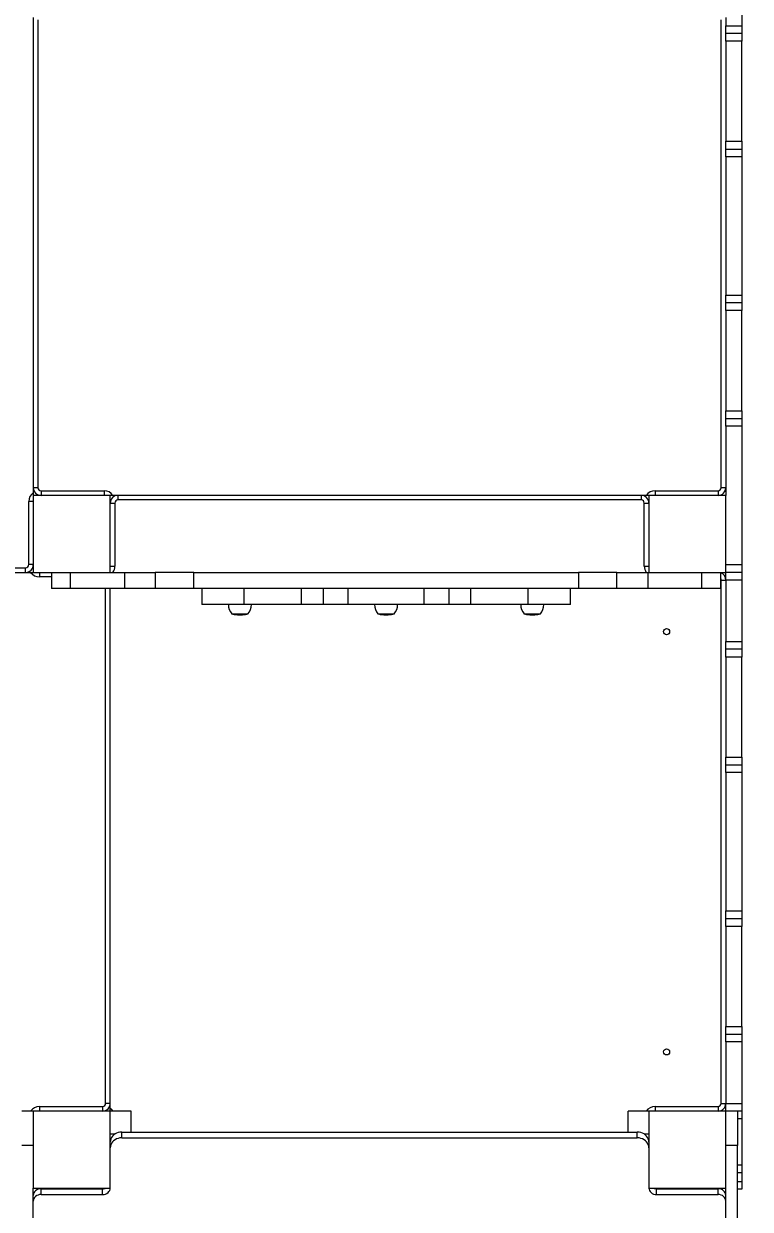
# Model space of a CAD drawing. Header units: millimetres. Extents: x -6328 to 5334, y -5037 to 4112.
# Drawn here: x 421 to 1365, y -1223 to 317 of the extents above; entities that cross this region are included whole.
import ezdxf

# ---------------------------------------------------------------- set-up
doc = ezdxf.new("R2010")
doc.units = ezdxf.units.MM
for name, color, linetype in [('DIKOM_ОБЪЕКТ', 7, 'Continuous'), ('DIKOM_РАЗМЕР_ЗОНА', 7, 'Continuous'), ('DIKOM_РАЗМЕР_ОБЪЕКТА', 7, 'Continuous')]:
    doc.layers.add(name, color=color, linetype=linetype)
doc.styles.add('style1', font='arial.ttf', dxfattribs={"width": 0.8})
doc.dimstyles.new('1-50', dxfattribs={"dimtxt": 300, "dimasz": 200, "dimexe": 100, "dimexo": 0, "dimgap": 100, "dimtad": 1, "dimtxsty": 'style1', "dimcen": 200, "dimclrd": 7, "dimclre": 7, "dimclrt": 7, "dimadec": 1, "dimazin": 2, "dimtfac": 1, "dimtmove": 0, "dimatfit": 2, "dimfxl": 0, "dimlwd": 25, "dimlwe": 18, "dimarcsym": 0})

# ---------------------------------------------------------------- blocks, each defined once
blk = doc.blocks.new('*D0')
at = {"layer": 'Defpoints', "color": 0, "transparency": 16777216}
for p in [(-3539.4, 760.3), (3333.5, 448.1), (3333.5, -4437.1)]:
    blk.add_point(p, dxfattribs=at)
at = {"layer": 'DIKOM_РАЗМЕР_ОБЪЕКТА', "color": 7, "lineweight": 18, "transparency": 16777216}
for p, q in [((-3539.4, 760.3), (-3539.4, -4537.1)), ((3333.5, 448.1), (3333.5, -4537.1))]:
    blk.add_line(p, q, dxfattribs=at)
at = {"layer": 'DIKOM_РАЗМЕР_ОБЪЕКТА', "color": 7, "lineweight": 25, "transparency": 16777216}
blk.add_line((-3339.4, -4437.1), (3133.5, -4437.1), dxfattribs=at)
at = {"layer": 'DIKOM_РАЗМЕР_ОБЪЕКТА', "color": 7, "transparency": 16777216}
for points in [[(-3339.4, -4403.8), (-3339.4, -4470.4), (-3539.4, -4437.1)], [(3133.5, -4403.8), (3133.5, -4470.4), (3333.5, -4437.1)]]:
    blk.add_solid(points, dxfattribs=at)
at = {"layer": 'DIKOM_РАЗМЕР_ОБЪЕКТА', "color": 7, "transparency": 16777216, "insert": (-103, -4183.9), "char_height": 300, "attachment_point": 5, "style": 'style1'}
blk.add_mtext('6900', dxfattribs=at)
blk = doc.blocks.new('*D1')
at = {"layer": 'Defpoints', "color": 0, "transparency": 16777216}
for p in [(-5040.9, 625.7), (5333.5, 448.1), (5333.5, -4936.8)]:
    blk.add_point(p, dxfattribs=at)
at = {"layer": 'DIKOM_РАЗМЕР_ЗОНА', "color": 7, "lineweight": 18, "transparency": 16777216}
for p, q in [((-5040.9, 625.7), (-5040.9, -5036.8)), ((5333.5, 448.1), (5333.5, -5036.8))]:
    blk.add_line(p, q, dxfattribs=at)
at = {"layer": 'DIKOM_РАЗМЕР_ЗОНА', "color": 7, "lineweight": 25, "transparency": 16777216}
blk.add_line((-4840.9, -4936.8), (5133.5, -4936.8), dxfattribs=at)
at = {"layer": 'DIKOM_РАЗМЕР_ЗОНА', "color": 7, "transparency": 16777216}
for points in [[(-4840.9, -4903.4), (-4840.9, -4970.1), (-5040.9, -4936.8)], [(5133.5, -4903.4), (5133.5, -4970.1), (5333.5, -4936.8)]]:
    blk.add_solid(points, dxfattribs=at)
at = {"layer": 'DIKOM_РАЗМЕР_ЗОНА', "color": 7, "transparency": 16777216, "insert": (-104.7, -4683.6), "char_height": 300, "attachment_point": 5, "style": 'style1'}
blk.add_mtext('10400', dxfattribs=at)
blk = doc.blocks.new('*D2')
at = {"layer": 'Defpoints', "color": 0, "transparency": 16777216}
for p in [(-5303.8, 2121.4), (-1621.1, 2121.4), (560.3, -2395.6)]:
    blk.add_point(p, dxfattribs=at)
at = {"layer": 'DIKOM_РАЗМЕР_ОБЪЕКТА', "color": 7, "lineweight": 18, "transparency": 16777216}
for p, q in [((-1621.1, 2121.4), (-5403.8, 2121.4)), ((560.3, -2395.6), (-5403.8, -2395.6))]:
    blk.add_line(p, q, dxfattribs=at)
at = {"layer": 'DIKOM_РАЗМЕР_ОБЪЕКТА', "color": 7, "lineweight": 25, "transparency": 16777216}
blk.add_line((-5303.8, -2195.6), (-5303.8, 1921.4), dxfattribs=at)
at = {"layer": 'DIKOM_РАЗМЕР_ОБЪЕКТА', "color": 7, "transparency": 16777216}
for points in [[(-5337.1, 1921.4), (-5270.4, 1921.4), (-5303.8, 2121.4)], [(-5337.1, -2195.6), (-5270.4, -2195.6), (-5303.8, -2395.6)]]:
    blk.add_solid(points, dxfattribs=at)
at = {"layer": 'DIKOM_РАЗМЕР_ОБЪЕКТА', "color": 7, "transparency": 16777216, "insert": (-5556.9, -137.1), "char_height": 300, "attachment_point": 5, "rotation": 90, "style": 'style1'}
blk.add_mtext('4500', dxfattribs=at)

msp = doc.modelspace()

# ---------------------------------------------------------------- linework, layer by layer
at = {"layer": 'DIKOM_ОБЪЕКТ', "color": 7, "linetype": 'Continuous', "lineweight": 15}
for p, q in [((1354.33, 348.844), (1354.33, 314.311)), ((433.33, 325.372), (433.33, -292.2)), ((1333.33, 325.355), (1333.33, 314.311)), ((439.33, 322.255), (439.33, -285.689)), ((1327.33, -285.689), (1327.33, 322.234)), ((1333.33, 314.311), (1354.33, 314.311)), ((1333.33, 304.311), (1333.33, 314.311)), ((1354.33, 314.311), (1354.33, 304.311)), ((1354.33, 304.311), (1333.33, 304.311)), ((1333.33, 294.311), (1333.33, 304.311)), ((1354.33, 294.311), (1333.33, 294.311)), ((1333.33, 294.311), (1333.33, 164.311)), ((1354.33, 304.311), (1354.33, 294.311)), ((1354.33, 164.311), (1354.33, 294.311)), ((1333.33, 164.311), (1354.33, 164.311)), ((1333.33, 154.311), (1333.33, 164.311)), ((1333.33, 154.311), (1354.33, 154.311)), ((1333.33, 144.311), (1333.33, 154.311)), ((1354.33, 164.311), (1354.33, 154.311)), ((1354.33, 154.311), (1354.33, 144.311)), ((1354.33, 144.311), (1333.33, 144.311)), ((1333.33, 144.311), (1333.33, -35.689)), ((1354.33, 144.311), (1354.33, -35.689)), ((1333.33, -35.689), (1354.33, -35.689)), ((1333.33, -45.689), (1333.33, -35.689)), ((1354.33, -45.689), (1333.33, -45.689)), ((1333.33, -55.689), (1333.33, -45.689)), ((1354.33, -35.689), (1354.33, -45.689)), ((1354.33, -45.689), (1354.33, -55.689)), ((1354.33, -55.689), (1333.33, -55.689)), ((1333.33, -55.689), (1333.33, -185.689)), ((1354.33, -185.689), (1354.33, -55.689)), ((1333.33, -185.689), (1354.33, -185.689)), ((1333.33, -195.689), (1333.33, -185.689)), ((1333.33, -195.689), (1354.33, -195.689)), ((1333.33, -205.689), (1333.33, -195.689)), ((1354.33, -185.689), (1354.33, -195.689)), ((1354.33, -195.689), (1354.33, -205.689)), ((1354.33, -205.689), (1333.33, -205.689)), ((1333.33, -205.689), (1333.33, -295.689)), ((1354.33, -205.689), (1354.33, -385.689)), ((439.33, -285.689), (433.33, -285.689)), ((443.33, -289.689), (443.33, -295.689)), ((443.33, -289.689), (525.33, -289.689)), ((525.33, -289.689), (525.33, -295.689)), ((1241.33, -289.689), (1241.33, -295.689)), ((1241.33, -289.689), (1323.33, -289.689)), ((1323.33, -289.689), (1323.33, -295.689)), ((1333.33, -285.689), (1327.33, -285.689)), ((433.33, -303.689), (427.33, -303.689)), ((427.33, -385.689), (427.33, -303.689)), ((433.33, -295.689), (433.33, -395.689)), ((533.33, -295.689), (433.33, -295.689)), ((533.33, -395.689), (533.33, -295.689)), ((533.33, -305.689), (539.33, -305.689)), ((1229.841, -295.689), (536.819, -295.689)), ((539.33, -305.689), (539.33, -387.689)), ((543.33, -295.689), (543.33, -301.689)), ((1223.33, -301.689), (543.33, -301.689)), ((1223.33, -295.689), (1223.33, -301.689)), ((1227.33, -387.689), (1227.33, -305.689)), ((1227.33, -305.689), (1233.33, -305.689)), ((1233.33, -295.689), (1233.33, -395.689)), ((1333.33, -295.689), (1233.33, -295.689)), ((1333.33, -395.689), (1333.33, -295.689)), ((-188.66, -395.689), (429.841, -395.689)), ((-188.174, -389.689), (423.33, -389.689)), ((423.33, -395.689), (423.33, -389.689)), ((433.33, -385.689), (427.33, -385.689)), ((433.33, -395.689), (533.33, -395.689)), ((441.33, -395.689), (441.33, -401.689)), ((456.797, -395.689), (456.797, -416.689)), ((481.797, -416.689), (481.797, -395.689)), ((533.33, -387.689), (539.33, -387.689)), ((533.33, -395.689), (551.797, -395.689)), ((551.797, -395.689), (551.797, -416.689)), ((551.797, -395.689), (591.797, -395.689)), ((591.797, -395.689), (591.797, -416.689)), ((641.797, -395.689), (591.797, -395.689)), ((641.797, -416.689), (641.797, -395.689)), ((641.797, -395.689), (1141.797, -395.689)), ((1141.797, -395.689), (1141.797, -416.689)), ((1191.797, -395.689), (1141.797, -395.689)), ((1191.797, -416.689), (1191.797, -395.689)), ((1191.797, -395.689), (1231.797, -395.689)), ((1227.33, -387.689), (1233.33, -387.689)), ((1231.797, -395.689), (1231.797, -416.689)), ((1231.797, -395.689), (1233.33, -395.689)), ((1233.33, -395.689), (1333.33, -395.689)), ((1301.797, -395.689), (1301.797, -416.689)), ((1326.797, -416.689), (1326.797, -395.689)), ((1333.33, -385.689), (1354.33, -385.689)), ((1354.33, -395.689), (1333.33, -395.689)), ((1333.33, -405.689), (1333.33, -395.689)), ((1354.33, -385.689), (1354.33, -395.689)), ((1354.33, -395.689), (1354.33, -405.689)), ((456.797, -401.689), (441.33, -401.689)), ((1327.33, -1085.689), (1327.33, -405.689)), ((1327.33, -405.689), (1333.33, -405.689)), ((1354.33, -405.689), (1333.33, -405.689)), ((1333.33, -405.689), (1333.33, -485.689)), ((1354.33, -405.689), (1354.33, -485.689)), ((481.797, -416.689), (456.797, -416.689)), ((551.797, -416.689), (481.797, -416.689)), ((527.33, -1085.689), (527.33, -416.689)), ((533.33, -1092.2), (533.33, -416.689)), ((591.797, -416.689), (551.797, -416.689)), ((641.797, -416.689), (591.797, -416.689)), ((1141.797, -416.689), (641.797, -416.689)), ((652.31, -416.689), (652.31, -437.689)), ((707.357, -437.689), (707.357, -416.689)), ((781.583, -416.689), (781.583, -437.689)), ((810.296, -437.689), (810.296, -416.689)), ((842.31, -416.689), (842.31, -437.689)), ((941.285, -437.689), (941.285, -416.689)), ((973.298, -416.689), (973.298, -437.689)), ((1002.011, -437.689), (1002.011, -416.689)), ((1076.238, -416.689), (1076.238, -437.689)), ((1131.285, -437.689), (1131.285, -416.689)), ((1191.797, -416.689), (1141.797, -416.689)), ((1231.797, -416.689), (1191.797, -416.689)), ((1301.797, -416.689), (1231.797, -416.689)), ((1326.797, -416.689), (1301.797, -416.689)), ((707.357, -437.689), (652.31, -437.689)), ((781.583, -437.689), (707.357, -437.689)), ((810.296, -437.689), (781.583, -437.689)), ((842.31, -437.689), (810.296, -437.689)), ((941.285, -437.689), (842.31, -437.689)), ((973.298, -437.689), (941.285, -437.689)), ((1002.011, -437.689), (973.298, -437.689)), ((1076.238, -437.689), (1002.011, -437.689)), ((1131.285, -437.689), (1076.238, -437.689)), ((690.997, -449.689), (712.597, -449.689)), ((694.407, -450.278), (696.059, -450.27)), ((694.985, -450.364), (694.407, -450.278)), ((695.001, -450.354), (696.267, -450.348)), ((695.678, -450.45), (695.001, -450.354)), ((695.524, -450.428), (695.524, -450.445)), ((696.059, -450.27), (697.13, -450.431)), ((696.267, -450.348), (696.267, -450.301)), ((696.267, -450.348), (696.93, -450.443)), ((696.93, -450.401), (696.93, -450.443)), ((697.573, -450.65), (699.225, -450.644)), ((697.973, -450.676), (697.573, -450.65)), ((699.095, -450.723), (698.997, -450.72)), ((699.225, -450.644), (699.626, -450.669)), ((700.323, -450.742), (700.476, -450.742)), ((700.347, -450.705), (700.747, -450.718)), ((700.476, -450.742), (700.667, -450.742)), ((700.904, -450.742), (700.728, -450.741)), ((701.237, -450.742), (702.094, -450.742)), ((702.287, -450.742), (703.095, -450.742)), ((702.468, -450.74), (702.468, -450.745)), ((703.095, -450.742), (703.246, -450.742)), ((703.246, -450.742), (703.272, -450.742)), ((880.997, -449.689), (902.597, -449.689)), ((884.162, -450.278), (885.285, -450.27)), ((884.713, -450.355), (884.162, -450.278)), ((884.723, -450.354), (885.584, -450.348)), ((885.451, -450.45), (884.723, -450.354)), ((885.285, -450.27), (885.957, -450.364)), ((885.584, -450.348), (885.584, -450.312)), ((885.584, -450.348), (886.297, -450.443)), ((885.604, -450.278), (888.229, -450.27)), ((886.443, -450.445), (885.604, -450.278)), ((886.212, -450.354), (888.223, -450.348)), ((886.72, -450.45), (886.212, -450.354)), ((887.993, -450.676), (887.562, -450.65)), ((887.981, -450.65), (890.605, -450.644)), ((888.282, -450.676), (887.981, -450.65)), ((887.993, -450.676), (887.993, -450.65)), ((888.141, -450.677), (887.993, -450.676)), ((888.223, -450.348), (888.721, -450.443)), ((888.229, -450.27), (889.032, -450.431)), ((888.721, -450.369), (888.721, -450.443)), ((889.124, -450.723), (888.823, -450.71)), ((889.128, -450.591), (889.128, -450.449)), ((889.737, -450.738), (890.323, -450.742)), ((890.323, -450.742), (890.796, -450.742)), ((890.405, -450.742), (890.332, -450.742)), ((890.605, -450.644), (890.906, -450.669)), ((890.797, -450.742), (891.066, -450.742)), ((890.8, -450.742), (890.852, -450.742)), ((891.033, -450.74), (891.553, -450.74)), ((891.447, -450.705), (891.748, -450.718)), ((891.581, -450.742), (891.971, -450.742)), ((891.967, -450.741), (891.967, -450.745)), ((892.734, -450.742), (893.258, -450.742)), ((894.346, -450.725), (894.679, -450.716)), ((896.489, -450.608), (896.607, -450.608)), ((896.607, -450.608), (897.278, -450.55)), ((896.882, -450.585), (896.869, -450.586)), ((1070.997, -449.689), (1092.597, -449.689)), ((1074.493, -450.278), (1076.262, -450.27)), ((1075.075, -450.367), (1074.493, -450.278)), ((1075.092, -450.354), (1076.448, -450.348)), ((1075.755, -450.45), (1075.092, -450.354)), ((1075.586, -450.426), (1075.586, -450.445)), ((1076.262, -450.27), (1077.31, -450.431)), ((1076.448, -450.348), (1076.448, -450.299)), ((1076.448, -450.348), (1077.097, -450.443)), ((1077.097, -450.398), (1077.097, -450.443)), ((1077.591, -450.65), (1079.361, -450.644)), ((1077.984, -450.676), (1077.591, -450.65)), ((1079.082, -450.723), (1078.69, -450.71)), ((1079.361, -450.644), (1079.753, -450.669)), ((1080.323, -450.742), (1080.498, -450.742)), ((1080.459, -450.705), (1080.851, -450.718)), ((1080.498, -450.742), (1080.627, -450.742)), ((1080.943, -450.742), (1080.68, -450.741)), ((1081.168, -450.742), (1081.01, -450.742)), ((1081.179, -450.742), (1082.039, -450.742)), ((1082.352, -450.742), (1083.121, -450.742)), ((1082.424, -450.74), (1082.424, -450.745)), ((1083.121, -450.742), (1083.255, -450.742)), ((1083.255, -450.742), (1083.272, -450.742)), ((1333.33, -485.689), (1354.33, -485.689)), ((1333.33, -495.689), (1333.33, -485.689)), ((1354.33, -485.689), (1354.33, -495.689)), ((1354.33, -495.689), (1333.33, -495.689)), ((1333.33, -505.689), (1333.33, -495.689)), ((1354.33, -505.689), (1333.33, -505.689)), ((1333.33, -505.689), (1333.33, -635.689)), ((1354.33, -495.689), (1354.33, -505.689)), ((1354.33, -635.689), (1354.33, -505.689)), ((1333.33, -635.689), (1354.33, -635.689)), ((1333.33, -645.689), (1333.33, -635.689)), ((1333.33, -645.689), (1354.33, -645.689)), ((1333.33, -655.689), (1333.33, -645.689)), ((1354.33, -635.689), (1354.33, -645.689)), ((1354.33, -645.689), (1354.33, -655.689)), ((1354.33, -655.689), (1333.33, -655.689)), ((1333.33, -655.689), (1333.33, -835.689)), ((1354.33, -655.689), (1354.33, -835.689)), ((1333.33, -835.689), (1354.33, -835.689)), ((1333.33, -845.689), (1333.33, -835.689)), ((1354.33, -845.689), (1333.33, -845.689)), ((1333.33, -855.689), (1333.33, -845.689)), ((1354.33, -835.689), (1354.33, -845.689)), ((1354.33, -845.689), (1354.33, -855.689)), ((1354.33, -855.689), (1333.33, -855.689)), ((1333.33, -855.689), (1333.33, -985.689)), ((1354.33, -985.689), (1354.33, -855.689)), ((1333.33, -985.689), (1354.33, -985.689)), ((1333.33, -995.689), (1333.33, -985.689)), ((1354.33, -985.689), (1354.33, -995.689)), ((1333.33, -995.689), (1354.33, -995.689)), ((1333.33, -1005.689), (1333.33, -995.689)), ((1354.33, -995.689), (1354.33, -1005.689)), ((1354.33, -1005.689), (1333.33, -1005.689)), ((1333.33, -1005.689), (1333.33, -1085.689)), ((1354.33, -1005.689), (1354.33, -1085.689)), ((441.33, -1089.689), (523.33, -1089.689)), ((441.33, -1089.689), (441.33, -1095.689)), ((523.33, -1089.689), (523.33, -1095.689)), ((533.33, -1085.689), (527.33, -1085.689)), ((1241.33, -1089.689), (1323.33, -1089.689)), ((1241.33, -1089.689), (1241.33, -1095.689)), ((1323.33, -1089.689), (1323.33, -1095.689)), ((1327.33, -1085.689), (1333.33, -1085.689)), ((1333.33, -1085.689), (1354.33, -1085.689)), ((1333.33, -1095.689), (1333.33, -1085.689)), ((1354.33, -1085.689), (1354.33, -1095.689)), ((433.33, -1095.689), (418.33, -1095.689)), ((533.33, -1095.689), (433.33, -1095.689)), ((433.33, -1095.689), (433.33, -1195.689)), ((560.33, -1095.689), (533.33, -1095.689)), ((533.33, -1195.689), (533.33, -1095.689)), ((560.33, -1122.936), (560.33, -1095.689)), ((1233.33, -1095.689), (1206.33, -1095.689)), ((1206.33, -1122.936), (1206.33, -1095.689)), ((1233.33, -1095.689), (1233.33, -1195.689)), ((1333.33, -1095.689), (1233.33, -1095.689)), ((1348.33, -1095.689), (1333.33, -1095.689)), ((1333.33, -1195.689), (1333.33, -1095.689)), ((1354.33, -1095.689), (1348.33, -1095.689)), ((1348.33, -1095.689), (1348.33, -1140.573)), ((1354.33, -1105.689), (1348.33, -1105.689)), ((1354.33, -1095.689), (1354.33, -1105.689)), ((1354.33, -1105.689), (1354.33, -1165.689)), ((548.33, -1130.436), (548.33, -1122.936)), ((548.33, -1122.936), (1218.33, -1122.936)), ((1218.33, -1130.436), (1218.33, -1122.936)), ((539.096, -1125.689), (533.33, -1125.689)), ((548.33, -1130.436), (1218.33, -1130.436)), ((1233.33, -1125.689), (1227.564, -1125.689)), ((433.33, -1140.573), (418.33, -1140.573)), ((1348.33, -1140.573), (1333.33, -1140.573)), ((1348.33, -1400.107), (1348.33, -1140.573)), ((1348.33, -1165.689), (1354.33, -1165.689)), ((1354.33, -1165.689), (1354.33, -1175.689)), ((1354.33, -1175.689), (1348.33, -1175.689)), ((1354.33, -1175.689), (1354.33, -1187.271)), ((433.33, -1400.107), (433.33, -1195.689)), ((433.33, -1195.689), (533.33, -1195.689)), ((443.33, -1195.689), (443.33, -1196.548)), ((443.33, -1204.048), (443.33, -1196.548)), ((443.33, -1196.548), (523.33, -1196.548)), ((503.33, -1196.548), (503.33, -1195.689)), ((513.33, -1195.689), (513.33, -1196.548)), ((523.33, -1204.048), (523.33, -1196.548)), ((525.509, -1195.689), (525.509, -1196.34)), ((1233.33, -1195.689), (1333.33, -1195.689)), ((1243.33, -1204.048), (1243.33, -1196.548)), ((1243.33, -1196.548), (1323.33, -1196.548)), ((1318.607, -1196.548), (1318.607, -1195.689)), ((1323.33, -1204.048), (1323.33, -1196.548)), ((1328.607, -1195.689), (1328.607, -1197.852)), ((1333.33, -1400.107), (1333.33, -1195.689)), ((1348.33, -1187.271), (1354.33, -1187.271)), ((1354.33, -1197.271), (1348.33, -1197.271)), ((1354.33, -1187.271), (1354.33, -1197.271)), ((443.33, -1204.048), (523.33, -1204.048)), ((1243.33, -1204.048), (1323.33, -1204.048))]:
    msp.add_line(p, q, dxfattribs=at)
at = {"layer": 'DIKOM_ОБЪЕКТ', "color": 7, "linetype": 'Continuous', "lineweight": 15, "flags": 128}
for points in [[(548.33, -1122.936), (545.983, -1123.096), (543.695, -1123.572), (541.52, -1124.352), (539.513, -1125.417), (537.723, -1126.741), (536.195, -1128.291), (534.965, -1130.029), (534.064, -1131.912), (533.515, -1133.894), (533.33, -1135.927)], [(1233.33, -1135.927), (1233.145, -1133.894), (1232.596, -1131.912), (1231.695, -1130.029), (1230.465, -1128.291), (1228.937, -1126.741), (1227.147, -1125.417), (1225.14, -1124.352), (1222.965, -1123.572), (1220.676, -1123.096), (1218.33, -1122.936)], [(548.33, -1130.436), (545.983, -1130.596), (543.695, -1131.072), (541.52, -1131.852), (539.513, -1132.917), (537.723, -1134.241), (536.195, -1135.791), (534.965, -1137.529), (534.064, -1139.412), (533.515, -1141.394), (533.33, -1143.427)], [(1233.33, -1143.427), (1233.145, -1141.394), (1232.596, -1139.412), (1231.695, -1137.529), (1230.465, -1135.791), (1228.937, -1134.241), (1227.147, -1132.917), (1225.14, -1131.852), (1222.965, -1131.072), (1220.676, -1130.596), (1218.33, -1130.436)], [(443.33, -1196.548), (441.379, -1196.715), (439.503, -1197.208), (437.774, -1198.008), (436.259, -1199.085), (435.015, -1200.397), (434.091, -1201.894), (433.522, -1203.519), (433.33, -1205.209)], [(523.33, -1204.048), (525.281, -1203.882), (527.157, -1203.389), (528.886, -1202.589), (530.401, -1201.512), (531.645, -1200.199), (532.569, -1198.702), (533.138, -1197.078), (533.324, -1195.689)], [(1233.336, -1195.689), (1233.522, -1197.078), (1234.091, -1198.702), (1235.015, -1200.199), (1236.259, -1201.512), (1237.774, -1202.589), (1239.503, -1203.389), (1241.379, -1203.882), (1243.33, -1204.048)], [(1333.33, -1205.209), (1333.138, -1203.519), (1332.569, -1201.894), (1331.645, -1200.397), (1330.401, -1199.085), (1328.886, -1198.008), (1327.157, -1197.208), (1325.281, -1196.715), (1323.33, -1196.548)], [(443.33, -1204.048), (441.379, -1204.215), (439.503, -1204.708), (437.774, -1205.508), (436.259, -1206.585), (435.015, -1207.897), (434.091, -1209.394), (433.522, -1211.019), (433.33, -1212.709)], [(1333.33, -1212.709), (1333.138, -1211.019), (1332.569, -1209.394), (1331.645, -1207.897), (1330.401, -1206.585), (1328.886, -1205.508), (1327.157, -1204.708), (1325.281, -1204.215), (1323.33, -1204.048)]]:
    msp.add_lwpolyline(points, dxfattribs=at)
at = {"layer": 'DIKOM_ОБЪЕКТ', "color": 7, "linetype": 'Continuous', "lineweight": 15}
for centre in [(1256.33, -472.689), (1256.33, -1018.689)]:
    msp.add_circle(centre, 4, dxfattribs=at)
for centre, radius, start, end in [((441.33, -303.689), 14, 124.849905, 180), ((443.33, -285.689), 10, 180, 270), ((443.33, -285.689), 4, 180, 270), ((525.33, -303.689), 14, 34.849905, 90), ((1241.33, -303.689), 14, 90, 145.150095), ((1323.33, -285.689), 4, 270, 0), ((1323.33, -285.689), 10, 270, 0), ((543.33, -305.689), 10, 90, 180), ((543.33, -305.689), 4, 90, 180), ((1223.33, -305.689), 10, 0, 90), ((1223.33, -305.689), 4, 0, 90), ((423.33, -385.689), 10, 270, 0), ((423.33, -385.689), 4, 270, 0), ((441.33, -387.689), 14, 214.849905, 270), ((525.33, -387.689), 14, 325.150095, 0), ((1241.33, -387.689), 14, 180, 214.849905), ((1323.33, -405.689), 10, 0, 69.712123), ((1323.33, -405.689), 4, 0, 29.906177), ((705.474, -437.529), 18.677, 180.490933, 220.621157), ((698.121, -437.529), 18.677, 319.378843, 359.509067), ((895.474, -437.529), 18.677, 180.490933, 220.621157), ((888.121, -437.529), 18.677, 319.378843, 359.509067), ((1085.474, -437.529), 18.677, 180.490933, 220.621157), ((1078.121, -437.529), 18.677, 319.378843, 359.509067), ((700.323, -408.906), 41.836, 257.120378, 266.865776), ((700.323, -408.906), 41.836, 268.615525, 270), ((703.272, -408.906), 41.836, 270, 272.0591), ((703.272, -408.906), 41.836, 272.744229, 282.879622), ((890.323, -408.906), 41.836, 257.120378, 268.91796), ((893.272, -408.906), 41.836, 270, 271.265395), ((893.272, -408.906), 41.836, 271.265395, 272.001175), ((893.272, -408.906), 41.836, 272.001175, 282.879622), ((1080.323, -408.906), 41.836, 257.120378, 267.821822), ((1080.323, -408.906), 41.836, 268.541523, 270), ((1083.272, -408.906), 41.836, 270, 271.8842), ((1083.272, -408.906), 41.836, 272.636451, 282.879622), ((441.33, -1103.689), 14, 90, 145.150095), ((523.33, -1085.689), 4, 270, 0), ((523.33, -1085.689), 10, 270, 0), ((525.33, -1103.689), 14, 34.849905, 55.150095), ((1241.33, -1103.689), 14, 90, 145.150095), ((1323.33, -1085.689), 4, 270, 0), ((1323.33, -1085.689), 10, 270, 0), ((523.361, -1185.3), 11.248, 269.842871, 292.53848), ((1243.299, -1185.3), 11.248, 247.46152, 270.157129)]:
    msp.add_arc(centre, radius, start, end, dxfattribs=at)
for points, knots in [([(433.33, -292.2), (433.33, -293.173), (433.33, -294.316), (433.33, -295.359), (433.33, -295.514)], [0, 0, 0, 0, 0.85092529, 1, 1, 1, 1]), ([(536.819, -295.689), (535.846, -295.689), (534.703, -295.689), (533.66, -295.689), (533.505, -295.689)], [0, 0, 0, 0, 0.85092529, 1, 1, 1, 1]), ([(1233.155, -295.689), (1232.878, -295.689), (1231.819, -295.689), (1230.681, -295.689), (1229.841, -295.689)], [0, 0, 0, 0, 0.26173943, 1, 1, 1, 1]), ([(429.841, -395.689), (430.814, -395.689), (431.956, -395.689), (433, -395.689), (433.155, -395.689)], [0, 0, 0, 0, 0.85099402, 1, 1, 1, 1]), ([(697.807, -450.625), (697.644, -450.623), (697.4, -450.619), (696.92, -450.589), (696.541, -450.558), (696.06, -450.511), (695.737, -450.471), (695.524, -450.445)], [0, 0, 0, 0, 0.32150061, 0.4836899, 0.61479706, 0.74557065, 1, 1, 1, 1]), ([(697.411, -450.588), (697.298, -450.587), (697.129, -450.586), (696.792, -450.566), (696.498, -450.543), (696.142, -450.508), (695.872, -450.476), (695.71, -450.455), (695.678, -450.45)], [0, 0, 0, 0, 0.30608331, 0.46165495, 0.58846226, 0.74373876, 0.94774389, 1, 1, 1, 1]), ([(696.93, -450.443), (697.074, -450.461), (697.303, -450.491), (697.541, -450.528), (697.655, -450.556), (697.657, -450.581), (697.525, -450.587), (697.425, -450.588), (697.411, -450.588)], [0, 0, 0, 0, 0.23006846, 0.36735971, 0.50559649, 0.68982091, 0.95688504, 1, 1, 1, 1]), ([(697.13, -450.431), (697.341, -450.458), (697.672, -450.5), (697.98, -450.552), (698.105, -450.589), (698.085, -450.618), (697.906, -450.623), (697.807, -450.625)], [0, 0, 0, 0, 0.25539192, 0.40066843, 0.54587906, 0.74949549, 1, 1, 1, 1]), ([(699.626, -450.669), (699.502, -450.676), (698.951, -450.704), (698.4, -450.688), (697.973, -450.676)], [0, 0, 0, 0, 0.2249714, 1, 1, 1, 1]), ([(698.797, -450.713), (698.861, -450.716), (699.316, -450.732), (699.833, -450.729), (700.285, -450.708), (700.347, -450.705)], [0, 0, 0, 0, 0.1234502, 0.881036, 1, 1, 1, 1]), ([(699.675, -450.735), (699.604, -450.734), (699.411, -450.733), (699.218, -450.727), (699.095, -450.723)], [0, 0, 0, 0, 0.36315036, 1, 1, 1, 1]), ([(700.459, -450.742), (700.356, -450.741), (700.094, -450.741), (699.833, -450.737), (699.675, -450.735)], [0, 0, 0, 0, 0.39539658, 1, 1, 1, 1]), ([(700.747, -450.718), (700.657, -450.722), (700.393, -450.733), (700.13, -450.734), (699.957, -450.736)], [0, 0, 0, 0, 0.34390294, 1, 1, 1, 1]), ([(699.957, -450.736), (700.099, -450.737), (700.807, -450.744), (701.597, -450.743), (702.246, -450.74), (702.327, -450.74)], [0, 0, 0, 0, 0.17939319, 0.89697199, 1, 1, 1, 1]), ([(700.728, -450.741), (700.714, -450.742), (700.646, -450.742), (700.556, -450.741), (700.48, -450.742), (700.459, -450.742)], [0, 0, 0, 0, 0.15281049, 0.76405142, 1, 1, 1, 1]), ([(700.904, -450.742), (700.991, -450.742), (701.424, -450.741), (701.98, -450.742), (702.556, -450.742), (702.785, -450.741), (702.891, -450.74)], [0, 0, 0, 0, 0.13075729, 0.65378748, 0.83976129, 1, 1, 1, 1]), ([(701.213, -450.742), (701.151, -450.742), (701.072, -450.742), (700.993, -450.742), (700.976, -450.742)], [0, 0, 0, 0, 0.78592911, 1, 1, 1, 1]), ([(702.327, -450.74), (702.444, -450.74), (702.633, -450.74), (702.821, -450.74), (702.891, -450.74)], [0, 0, 0, 0, 0.62386095, 1, 1, 1, 1]), ([(703.071, -450.742), (703.242, -450.741), (703.577, -450.74), (704.135, -450.73), (704.457, -450.722), (704.619, -450.718)], [0, 0, 0, 0, 0.34456718, 0.67137611, 1, 1, 1, 1]), ([(703.225, -450.742), (703.322, -450.742), (703.528, -450.741), (703.903, -450.737), (704.212, -450.731), (704.38, -450.727), (704.43, -450.725)], [0, 0, 0, 0, 0.26126899, 0.55465777, 0.86742375, 1, 1, 1, 1]), ([(704.43, -450.725), (704.574, -450.721), (704.824, -450.714), (704.998, -450.706), (705.016, -450.704), (705.018, -450.704)], [0, 0, 0, 0, 0.55553682, 0.96070888, 1, 1, 1, 1]), ([(704.619, -450.718), (704.791, -450.712), (705.069, -450.704), (705.219, -450.696), (705.277, -450.693)], [0, 0, 0, 0, 0.61899438, 1, 1, 1, 1]), ([(886.226, -450.539), (886.166, -450.534), (885.875, -450.506), (885.589, -450.472), (885.362, -450.445)], [0, 0, 0, 0, 0.20445121, 1, 1, 1, 1]), ([(886.426, -450.553), (886.388, -450.55), (886.256, -450.539), (885.943, -450.508), (885.659, -450.476), (885.486, -450.455), (885.451, -450.45)], [0, 0, 0, 0, 0.13349785, 0.46043607, 0.88997356, 1, 1, 1, 1]), ([(888.856, -450.625), (888.616, -450.623), (888.255, -450.619), (887.694, -450.589), (887.3, -450.558), (886.858, -450.511), (886.608, -450.471), (886.443, -450.445)], [0, 0, 0, 0, 0.32150061, 0.4836899, 0.61479706, 0.74557065, 1, 1, 1, 1]), ([(888.563, -450.588), (888.391, -450.587), (888.132, -450.586), (887.725, -450.566), (887.409, -450.543), (887.077, -450.508), (886.867, -450.476), (886.745, -450.455), (886.72, -450.45)], [0, 0, 0, 0, 0.30608331, 0.46165495, 0.58846226, 0.74373876, 0.94774389, 1, 1, 1, 1]), ([(890.906, -450.669), (890.709, -450.676), (889.834, -450.704), (888.96, -450.688), (888.282, -450.676)], [0, 0, 0, 0, 0.2249714, 1, 1, 1, 1]), ([(889.1, -450.555), (889.069, -450.563), (888.987, -450.582), (888.746, -450.587), (888.585, -450.588), (888.563, -450.588)], [0, 0, 0, 0, 0.34261712, 0.90862364, 1, 1, 1, 1]), ([(888.721, -450.443), (888.827, -450.461), (888.996, -450.49), (889.122, -450.523), (889.116, -450.535), (889.114, -450.539)], [0, 0, 0, 0, 0.53015375, 0.84651817, 1, 1, 1, 1]), ([(888.823, -450.71), (888.978, -450.714), (889.755, -450.731), (890.63, -450.729), (891.349, -450.708), (891.447, -450.705)], [0, 0, 0, 0, 0.17766567, 0.88839404, 1, 1, 1, 1]), ([(889.032, -450.431), (889.191, -450.458), (889.44, -450.5), (889.583, -450.552), (889.543, -450.589), (889.326, -450.618), (889.023, -450.623), (888.856, -450.625)], [0, 0, 0, 0, 0.25539192, 0.40066843, 0.54587906, 0.74949549, 1, 1, 1, 1]), ([(890.044, -450.735), (889.933, -450.734), (889.626, -450.733), (889.319, -450.727), (889.124, -450.723)], [0, 0, 0, 0, 0.36315036, 1, 1, 1, 1]), ([(890.332, -450.742), (890.234, -450.741), (890.051, -450.741), (889.868, -450.738), (889.782, -450.737)], [0, 0, 0, 0, 0.53207815, 1, 1, 1, 1]), ([(890.852, -450.742), (890.746, -450.741), (890.476, -450.741), (890.207, -450.737), (890.044, -450.735)], [0, 0, 0, 0, 0.39539658, 1, 1, 1, 1]), ([(891.748, -450.718), (891.604, -450.722), (891.185, -450.733), (890.767, -450.734), (890.492, -450.736)], [0, 0, 0, 0, 0.34390294, 1, 1, 1, 1]), ([(890.492, -450.736), (890.638, -450.737), (891.368, -450.744), (892.182, -450.743), (892.85, -450.74), (892.934, -450.74)], [0, 0, 0, 0, 0.17939319, 0.89697199, 1, 1, 1, 1]), ([(890.952, -450.741), (890.921, -450.742), (890.887, -450.742), (890.854, -450.742), (890.852, -450.742)], [0, 0, 0, 0, 0.94601496, 1, 1, 1, 1]), ([(890.899, -450.741), (890.931, -450.741), (891.066, -450.741), (891.2, -450.741), (891.302, -450.741)], [0, 0, 0, 0, 0.24271133, 1, 1, 1, 1]), ([(891.31, -450.742), (891.4, -450.742), (891.846, -450.741), (892.419, -450.742), (893.012, -450.742), (893.248, -450.741), (893.357, -450.74)], [0, 0, 0, 0, 0.13075729, 0.65378748, 0.83976129, 1, 1, 1, 1]), ([(892.934, -450.74), (893.022, -450.74), (893.163, -450.74), (893.304, -450.74), (893.357, -450.74)], [0, 0, 0, 0, 0.62386095, 1, 1, 1, 1]), ([(893.231, -450.742), (893.342, -450.742), (893.505, -450.742), (893.661, -450.74), (893.71, -450.739)], [0, 0, 0, 0, 0.68217177, 1, 1, 1, 1]), ([(893.238, -450.741), (893.424, -450.741), (893.763, -450.74), (894.063, -450.734), (894.198, -450.731)], [0, 0, 0, 0, 0.55080716, 1, 1, 1, 1]), ([(895.08, -450.703), (895.11, -450.701), (895.165, -450.699), (895.15, -450.699), (895.143, -450.699)], [0, 0, 0, 0, 0.54297057, 1, 1, 1, 1]), ([(1077.898, -450.625), (1077.726, -450.623), (1077.467, -450.619), (1076.975, -450.589), (1076.592, -450.558), (1076.112, -450.511), (1075.796, -450.471), (1075.586, -450.445)], [0, 0, 0, 0, 0.32150061, 0.4836899, 0.61479706, 0.74557065, 1, 1, 1, 1]), ([(1077.51, -450.588), (1077.391, -450.587), (1077.21, -450.586), (1076.864, -450.566), (1076.565, -450.543), (1076.21, -450.508), (1075.945, -450.476), (1075.787, -450.455), (1075.755, -450.45)], [0, 0, 0, 0, 0.30608331, 0.46165495, 0.58846226, 0.74373876, 0.94774389, 1, 1, 1, 1]), ([(1077.097, -450.443), (1077.238, -450.461), (1077.462, -450.491), (1077.69, -450.528), (1077.792, -450.556), (1077.777, -450.581), (1077.633, -450.587), (1077.525, -450.588), (1077.51, -450.588)], [0, 0, 0, 0, 0.23006846, 0.36735971, 0.50559649, 0.68982091, 0.95688504, 1, 1, 1, 1]), ([(1077.31, -450.431), (1077.517, -450.458), (1077.841, -450.5), (1078.133, -450.552), (1078.24, -450.589), (1078.199, -450.618), (1078.005, -450.623), (1077.898, -450.625)], [0, 0, 0, 0, 0.25539192, 0.40066843, 0.54587906, 0.74949549, 1, 1, 1, 1]), ([(1079.753, -450.669), (1079.62, -450.676), (1079.031, -450.704), (1078.441, -450.688), (1077.984, -450.676)], [0, 0, 0, 0, 0.2249714, 1, 1, 1, 1]), ([(1078.69, -450.71), (1078.794, -450.714), (1079.318, -450.731), (1079.908, -450.729), (1080.393, -450.708), (1080.459, -450.705)], [0, 0, 0, 0, 0.17766567, 0.88839404, 1, 1, 1, 1]), ([(1079.702, -450.735), (1079.627, -450.734), (1079.42, -450.733), (1079.213, -450.727), (1079.082, -450.723)], [0, 0, 0, 0, 0.36315036, 1, 1, 1, 1]), ([(1080.494, -450.742), (1080.39, -450.741), (1080.126, -450.741), (1079.862, -450.737), (1079.702, -450.735)], [0, 0, 0, 0, 0.39539658, 1, 1, 1, 1]), ([(1080.851, -450.718), (1080.754, -450.722), (1080.472, -450.733), (1080.19, -450.734), (1080.004, -450.736)], [0, 0, 0, 0, 0.34390294, 1, 1, 1, 1]), ([(1080.004, -450.736), (1080.148, -450.737), (1080.863, -450.744), (1081.661, -450.743), (1082.315, -450.74), (1082.397, -450.74)], [0, 0, 0, 0, 0.17939319, 0.89697199, 1, 1, 1, 1]), ([(1080.68, -450.741), (1080.67, -450.742), (1080.623, -450.742), (1080.561, -450.741), (1080.509, -450.742), (1080.494, -450.742)], [0, 0, 0, 0, 0.15281049, 0.76405142, 1, 1, 1, 1]), ([(1080.943, -450.742), (1081.031, -450.742), (1081.468, -450.741), (1082.029, -450.742), (1082.611, -450.742), (1082.842, -450.741), (1082.949, -450.74)], [0, 0, 0, 0, 0.13075729, 0.65378748, 0.83976129, 1, 1, 1, 1]), ([(1082.397, -450.74), (1082.512, -450.74), (1082.696, -450.74), (1082.88, -450.74), (1082.949, -450.74)], [0, 0, 0, 0, 0.62386095, 1, 1, 1, 1]), ([(1083.099, -450.742), (1083.273, -450.741), (1083.612, -450.74), (1084.167, -450.73), (1084.483, -450.722), (1084.642, -450.718)], [0, 0, 0, 0, 0.34312358, 0.67065231, 1, 1, 1, 1]), ([(1083.235, -450.742), (1083.334, -450.742), (1083.544, -450.741), (1083.92, -450.737), (1084.226, -450.731), (1084.391, -450.727), (1084.44, -450.725)], [0, 0, 0, 0, 0.26135038, 0.55470684, 0.86743835, 1, 1, 1, 1]), ([(1084.44, -450.725), (1084.589, -450.721), (1084.814, -450.714), (1084.913, -450.709), (1084.947, -450.707)], [0, 0, 0, 0, 0.66147313, 1, 1, 1, 1]), ([(1084.642, -450.718), (1084.813, -450.712), (1085.045, -450.705), (1085.167, -450.699), (1085.198, -450.697)], [0, 0, 0, 0, 0.73881413, 1, 1, 1, 1]), ([(533.33, -1095.339), (533.33, -1095.12), (533.33, -1094.118), (533.33, -1093.041), (533.33, -1092.2)], [0, 0, 0, 0, 0.21902317, 1, 1, 1, 1])]:
    msp.add_open_spline(points, degree=3, knots=knots, dxfattribs=at)

# ---------------------------------------------------------------- dimensions: what is measured, and where the dimension line sits
at = {"layer": 'DIKOM_РАЗМЕР_ЗОНА'}
dim = msp.add_linear_dim(base=(5333.521, -4936.782), p1=(-5040.908, 625.746), p2=(5333.521, 448.128), text='10400', dimstyle='1-50', dxfattribs=at)
dim.commit()
dim.dimension.update_dxf_attribs({"geometry": '*D1', "text_midpoint": (-104.69, -4936.782), "dimtype": 160})
at = {"layer": 'DIKOM_РАЗМЕР_ОБЪЕКТА'}
dim = msp.add_linear_dim(base=(-5303.773, 2121.419), p1=(560.33, -2395.616), p2=(-1621.109, 2121.419), angle=90, text='4500', dimstyle='1-50', dxfattribs=at)
dim.commit()
dim.dimension.update_dxf_attribs({"geometry": '*D2', "text_midpoint": (-5303.773, -137.099), "dimtype": 160})
dim = msp.add_linear_dim(base=(3333.521, -4437.108), p1=(-3539.449, 760.323), p2=(3333.521, 448.128), text='6900', dimstyle='1-50', dxfattribs=at)
dim.commit()
dim.dimension.update_dxf_attribs({"geometry": '*D0', "text_midpoint": (-102.964, -4437.108), "dimtype": 160})

doc.saveas('drawing.dxf')
